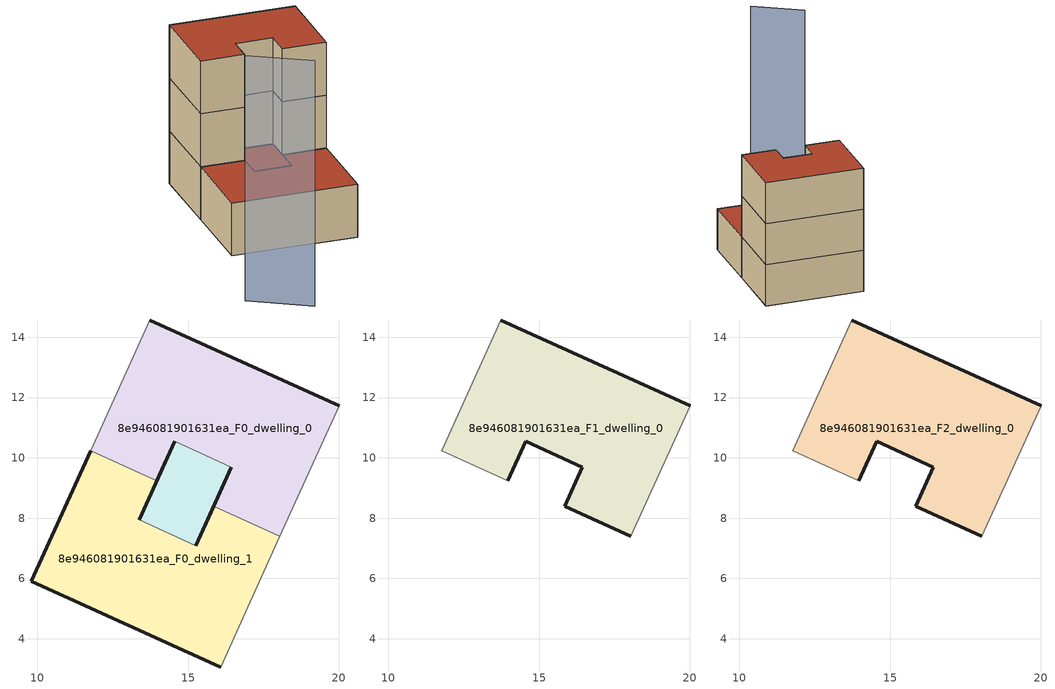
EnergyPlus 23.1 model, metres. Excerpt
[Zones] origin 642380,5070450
8e946081901631ea_F0_dwelling_0
 floor ground (EU_floor_Construction): 18.05,7.39 20.01,11.72 13.73,14.57 11.77,10.24 13.96,9.24 14.56,10.54 16.44,9.69 15.85,8.39 z0
 wall outside (EU_wall_Construction): 15.85,8.39 16.44,9.69 / 14.56,10.54 13.96,9.24 / 13.73,14.57 20.01,11.72 z0:3
 wall adiabatic (EU_wall_Construction): 20.01,11.72 18.05,7.39 / 11.77,10.24 13.73,14.57 z0:3
 wall to 8e946081901631ea_F0_dwelling_1 (EU_wall_Construction): 18.04,7.39 15.85,8.39 / 13.96,9.24 11.77,10.24 z0:3
 wall to 8e946081901631ea_F0_circulation (EU_wall_Construction): 16.44,9.69 14.55,10.54 z0:3
8e946081901631ea_F0_dwelling_1
 floor ground (EU_floor_Construction): 16.08,3.06 18.05,7.39 15.85,8.39 15.26,7.09 13.38,7.94 13.96,9.24 11.77,10.24 9.8,5.91 z0
 wall outside (EU_wall_Construction): 15.26,7.09 15.85,8.39 / 16.08,3.06 9.8,5.91 11.77,10.24 z0:3
 wall adiabatic (EU_wall_Construction): 13.96,9.24 13.38,7.94 / 18.05,7.39 16.08,3.06 z0:3
 wall to 8e946081901631ea_F0_circulation (EU_wall_Construction): 13.38,7.94 15.26,7.09 z0:3
 roof outside (EU_roof_Construction): 18.05,7.39 16.08,3.06 9.8,5.91 11.77,10.24 13.96,9.24 13.38,7.94 15.26,7.09 15.85,8.39 z3
8e946081901631ea_F0_circulation
 floor ground (EU_floor_Construction): 15.26,7.09 16.44,9.69 14.56,10.54 13.38,7.94 z0
 wall outside (EU_wall_Construction): 16.44,9.69 15.26,7.09 / 13.38,7.94 14.56,10.54 z0:3
 roof outside (EU_roof_Construction): 16.44,9.69 15.26,7.09 13.38,7.94 14.56,10.54 z3
8e946081901631ea_F1_dwelling_0
 floor to 8e946081901631ea_F0_dwelling_0 (EU_floor_Construction): 18.04,7.39 20.01,11.72 13.73,14.57 11.77,10.24 13.96,9.24 14.55,10.54 16.44,9.69 15.85,8.39 z3
 wall outside (EU_wall_Construction): 18.05,7.39 15.85,8.39 16.44,9.69 14.56,10.54 13.96,9.24 / 13.73,14.57 20.01,11.72 z3:6
 wall adiabatic (EU_wall_Construction): 20.01,11.72 18.05,7.39 / 13.96,9.24 11.77,10.24 13.73,14.57 z3:6
8e946081901631ea_F2_dwelling_0
 floor to 8e946081901631ea_F1_dwelling_0 (EU_floor_Construction): 18.04,7.39 20.01,11.72 13.73,14.57 11.77,10.24 13.96,9.24 14.55,10.54 16.44,9.69 15.85,8.39 z6
 wall outside (EU_wall_Construction): 18.05,7.39 15.85,8.39 16.44,9.69 14.56,10.54 13.96,9.24 / 13.73,14.57 20.01,11.72 z6:9
 wall adiabatic (EU_wall_Construction): 20.01,11.72 18.05,7.39 / 13.96,9.24 11.77,10.24 13.73,14.57 z6:9
 roof outside (EU_roof_Construction): 20.01,11.72 18.05,7.39 15.85,8.39 16.44,9.69 14.56,10.54 13.96,9.24 11.77,10.24 13.73,14.57 z9
shading: 6.43,1.45 8.55,-1.51 z0:13.9
[Building]
EU S2 Campaign: North Axis=0; Terrain=City; Solar Distribution=FullExterior
[Site:Location]
Lyon-Bron: Latitude=45.75; Longitude=5; Time Zone=1; Elevation=198
[SizingPeriod:WeatherFileDays]
AnnualSizingPeriod: Begin Month=1; Begin Day of Month=1; End Month=12; End Day of Month=31; Day of Week for Start Day=Monday; Use Weather File Daylight Saving Period=No; Use Weather File Rain and Snow Indicators=No
[MATERIAL]
EU_InternalMass_Material: Roughness=MediumRough; Thickness=0.1; Conductivity=1; Density=1800; Specific Heat=900; Thermal Absorptance=0.9; Solar Absorptance=0.7; Visible Absorptance=0.7
[MATERIAL:NOMASS] Roughness=MediumRough; Thermal Absorptance=0.9; Solar Absorptance=0.7; Visible Absorptance=0.7
Name | Thermal Resistance
EU_wall_NoMass | 0.87146
EU_roof_NoMass | 0.842276
EU_floor_NoMass | 0.496999
[CONSTRUCTION]
EU_wall_Construction: EU_wall_NoMass
EU_roof_Construction: EU_roof_NoMass
EU_floor_Construction: EU_floor_NoMass
EU_InternalMass_Construction: EU_InternalMass_Material
[ZONE] Type=1; Multiplier=1; Ceiling Height=autocalculate; Floor Area=autocalculate; Part of Total Floor Area=Yes
Name | Volume
8e946081901631ea_F0_dwelling_0 | 89.4822
8e946081901631ea_F1_dwelling_0; 8e946081901631ea_F2_dwelling_0 | 89.4829
8e946081901631ea_F0_dwelling_1 | 89.4895
8e946081901631ea_F0_circulation | 17.6975
[INTERNALMASS] Construction=EU_InternalMass_Construction
Name | Zone or ZoneList | Surface Area
8e946081901631ea_F0_dwelling_0_EU_InternalMass | 8e946081901631ea_F0_dwelling_0 | 29.8288
8e946081901631ea_F0_dwelling_1_EU_InternalMass | 8e946081901631ea_F0_dwelling_1 | 29.8288
8e946081901631ea_F1_dwelling_0_EU_InternalMass | 8e946081901631ea_F1_dwelling_0 | 65.5727
8e946081901631ea_F2_dwelling_0_EU_InternalMass | 8e946081901631ea_F2_dwelling_0 | 65.5727
[OTHEREQUIPMENT] Fuel Type=Electricity; Design Level Calculation Method=Watts/Area; Power per Zone Floor Area=1; Fraction Latent=0; Fraction Radiant=0; Fraction Lost=0; Carbon Dioxide Generation Rate=0; EndUse Subcategory=EU_Step8_InternalGains
Name | Zone or ZoneList or Space or SpaceList | Schedule
EU_Step8_InternalGain_8e946081901631ea_F0_dwelling_0_f000 | 8e946081901631ea_F0_dwelling_0 | EU_Step8_GainSchedule_8e946081901631ea_F0_dwelling_0_f000
EU_Step8_InternalGain_8e946081901631ea_F0_dwelling_1_f000 | 8e946081901631ea_F0_dwelling_1 | EU_Step8_GainSchedule_8e946081901631ea_F0_dwelling_1_f000
EU_Step8_InternalGain_8e946081901631ea_F1_dwelling_0_f000 | 8e946081901631ea_F1_dwelling_0 | EU_Step8_GainSchedule_8e946081901631ea_F1_dwelling_0_f000
EU_Step8_InternalGain_8e946081901631ea_F2_dwelling_0_f000 | 8e946081901631ea_F2_dwelling_0 | EU_Step8_GainSchedule_8e946081901631ea_F2_dwelling_0_f000
[ZONEINFILTRATION:DESIGNFLOWRATE]
EU_Circulation_Infiltration_8e946081901631ea_F0_circulation: Zone or ZoneList or Space or SpaceList=8e946081901631ea_F0_circulation; Schedule=EU_AlwaysOn; Design Flow Rate Calculation Method=Flow/Area; Flow Rate per Floor Area=0.0005; Constant Term Coefficient=1; Temperature Term Coefficient=0; Velocity Term Coefficient=0; Velocity Squared Term Coefficient=0
[ZONEVENTILATION:DESIGNFLOWRATE] Schedule=EU_AlwaysOn; Design Flow Rate Calculation Method=AirChanges/Hour; Air Changes per Hour=0.425; Ventilation Type=Natural; Fan Pressure Rise=0; Fan Total Efficiency=1; Constant Term Coefficient=1; Temperature Term Coefficient=0; Velocity Term Coefficient=0; Velocity Squared Term Coefficient=0; Minimum Indoor Temperature=-100; Maximum Indoor Temperature=100; Delta Temperature=-100; Minimum Outdoor Temperature=-100; Maximum Outdoor Temperature=100; Maximum Wind Speed=40
Name | Zone or ZoneList or Space or SpaceList
EU_ConstantAir_8e946081901631ea_F0_dwelling_0 | 8e946081901631ea_F0_dwelling_0
EU_ConstantAir_8e946081901631ea_F0_dwelling_1 | 8e946081901631ea_F0_dwelling_1
EU_ConstantAir_8e946081901631ea_F1_dwelling_0 | 8e946081901631ea_F1_dwelling_0
EU_ConstantAir_8e946081901631ea_F2_dwelling_0 | 8e946081901631ea_F2_dwelling_0
[HVACTEMPLATE:THERMOSTAT] Constant Heating Setpoint=20; Constant Cooling Setpoint=50
EU_HeatOnly_8e946081901631ea_F0_dwelling_0; EU_HeatOnly_8e946081901631ea_F0_dwelling_1; EU_HeatOnly_8e946081901631ea_F1_dwelling_0; EU_HeatOnly_8e946081901631ea_F2_dwelling_0
[HVACTEMPLATE:ZONE:IDEALLOADSAIRSYSTEM] System Availability Schedule=EU_AlwaysOn; Maximum Heating Supply Air Temperature=50; Minimum Cooling Supply Air Temperature=13; Maximum Heating Supply Air Humidity Ratio=0.0156; Minimum Cooling Supply Air Humidity Ratio=0.0077; Heating Limit=NoLimit; Cooling Limit=NoLimit; Heating Availability Schedule=EU_AlwaysOn; Cooling Availability Schedule=EU_CoolingOff; Dehumidification Control Type=ConstantSensibleHeatRatio; Cooling Sensible Heat Ratio=0.7; Dehumidification Setpoint=60; Humidification Control Type=None; Humidification Setpoint=30; Outdoor Air Method=None; Outdoor Air Flow Rate per Person=0.00944; Outdoor Air Flow Rate per Zone Floor Area=0; Outdoor Air Flow Rate per Zone=0; Demand Controlled Ventilation Type=None; Outdoor Air Economizer Type=NoEconomizer; Heat Recovery Type=None; Sensible Heat Recovery Effectiveness=0.7; Latent Heat Recovery Effectiveness=0.65
Name | Template Thermostat
8e946081901631ea_F0_dwelling_0 | EU_HeatOnly_8e946081901631ea_F0_dwelling_0
8e946081901631ea_F0_dwelling_1 | EU_HeatOnly_8e946081901631ea_F0_dwelling_1
8e946081901631ea_F1_dwelling_0 | EU_HeatOnly_8e946081901631ea_F1_dwelling_0
8e946081901631ea_F2_dwelling_0 | EU_HeatOnly_8e946081901631ea_F2_dwelling_0
[SIZING:ZONE] Zone Cooling Design Supply Air Temperature Input Method=SupplyAirTemperature; Zone Cooling Design Supply Air Temperature=13; Zone Heating Design Supply Air Temperature Input Method=SupplyAirTemperature; Zone Heating Design Supply Air Temperature=50; Zone Cooling Design Supply Air Humidity Ratio=0.008; Zone Heating Design Supply Air Humidity Ratio=0.008; Cooling Design Air Flow Method=DesignDay; Cooling Design Air Flow Rate=0; Cooling Minimum Air Flow per Zone Floor Area=0.000762; Cooling Minimum Air Flow=0; Cooling Minimum Air Flow Fraction=0.2; Heating Design Air Flow Method=DesignDay; Heating Design Air Flow Rate=0; Heating Maximum Air Flow per Zone Floor Area=0.002032; Heating Maximum Air Flow=0.141576; Heating Maximum Air Flow Fraction=0.3; Account for Dedicated Outdoor Air System=No; Dedicated Outdoor Air System Control Strategy=NeutralSupplyAir; Dedicated Outdoor Air Low Setpoint Temperature for Design=autosize; Dedicated Outdoor Air High Setpoint Temperature for Design=autosize; Zone Load Sizing Method=Sensible Load Only No Latent Load; Zone Latent Cooling Design Supply Air Humidity Ratio Input Method=HumidityRatioDifference; Zone Cooling Design Supply Air Humidity Ratio Difference=0.005; Zone Latent Heating Design Supply Air Humidity Ratio Input Method=HumidityRatioDifference; Zone Humidification Design Supply Air Humidity Ratio Difference=0.005
8e946081901631ea_F0_dwelling_0; 8e946081901631ea_F0_dwelling_1; 8e946081901631ea_F1_dwelling_0; 8e946081901631ea_F2_dwelling_0
[SCHEDULE:CONSTANT]
Name | Hourly Value
EU_AlwaysOn | 1
EU_CoolingOff | 0
[SCHEDULE:FILE] Column Number=1; Rows to Skip at Top=0; Number of Hours of Data=8760; Column Separator=Comma; Interpolate to Timestep=No; Minutes per Item=60; Adjust Schedule for Daylight Savings=Yes
Name | File
EU_Step8_GainSchedule_8e946081901631ea_F0_dwelling_0_f000 | ../../schedules/8e946081901631ea/8e946081901631ea_F0_dwelling_0_f000_gain.csv
EU_Step8_GainSchedule_8e946081901631ea_F0_dwelling_1_f000 | ../../schedules/8e946081901631ea/8e946081901631ea_F0_dwelling_1_f000_gain.csv
EU_Step8_GainSchedule_8e946081901631ea_F1_dwelling_0_f000 | ../../schedules/8e946081901631ea/8e946081901631ea_F1_dwelling_0_f000_gain.csv
EU_Step8_GainSchedule_8e946081901631ea_F2_dwelling_0_f000 | ../../schedules/8e946081901631ea/8e946081901631ea_F2_dwelling_0_f000_gain.csv
